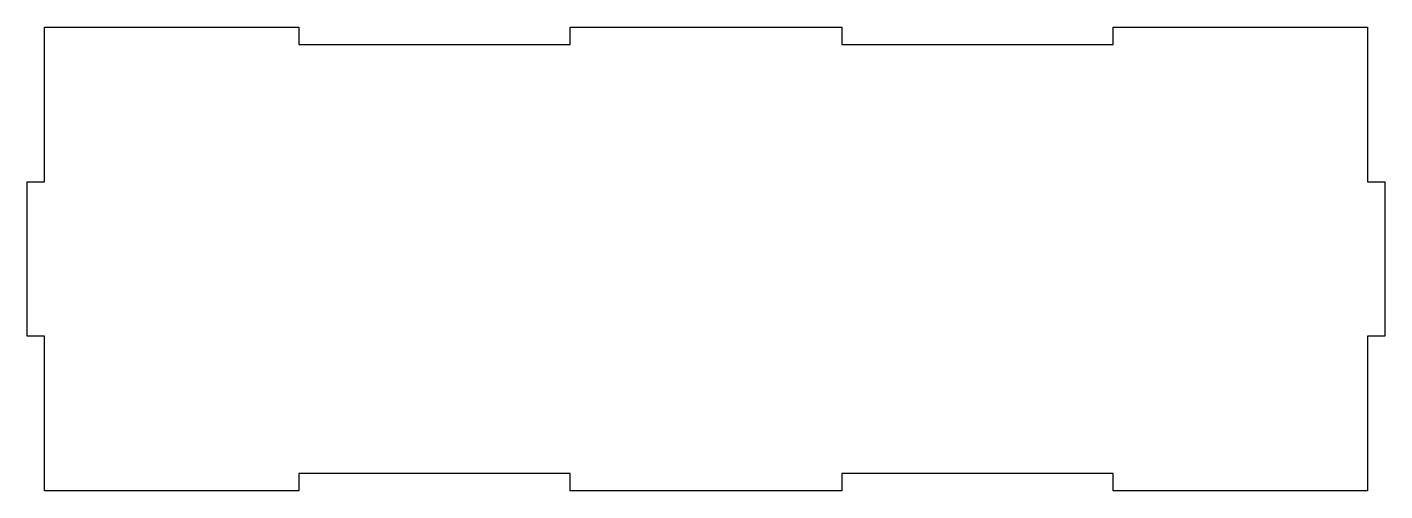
# Model space of a CAD drawing. Header units: millimetres. Extents: x 0 to 234, y 0 to 80.
import ezdxf

# ---------------------------------------------------------------- set-up
doc = ezdxf.new("R2010")
doc.units = ezdxf.units.MM
doc.layers.get('0').update_dxf_attribs({"linetype": 'CONTINUOUS'})

msp = doc.modelspace()

# ---------------------------------------------------------------- linework, layer by layer
msp.add_lwpolyline([(231, 80), (231, 53.33), (234, 53.33), (234, 26.67), (231, 26.67), (231, 0), (187.2, 0), (187.2, 3), (140.4, 3), (140.4, 0), (93.6, 0), (93.6, 3), (46.8, 3), (46.8, 0), (3, 0), (3, 26.67), (0, 26.67), (0, 53.33), (3, 53.33), (3, 80), (46.8, 80), (46.8, 77), (93.6, 77), (93.6, 80), (140.4, 80), (140.4, 77), (187.2, 77), (187.2, 80)], close=True)

doc.saveas('drawing.dxf')
